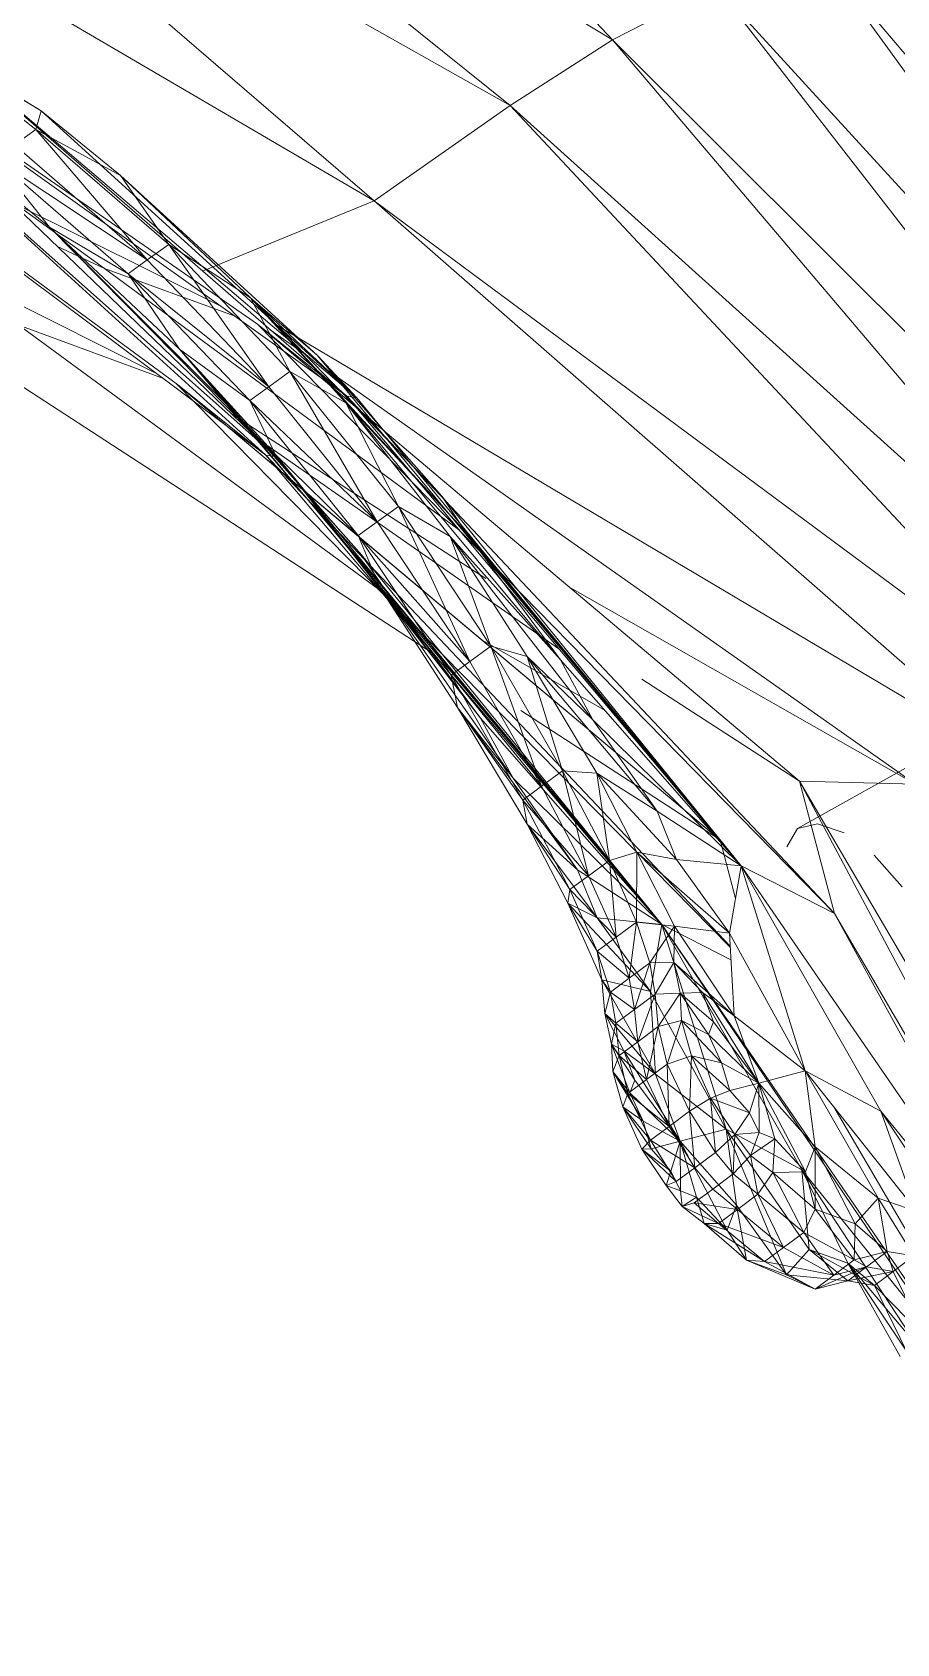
# Model space of a CAD drawing. Header units: millimetres. Extents: x -8546 to 211781, y -3000 to 31870.
# Drawn here: x -4753.1 to -4723.6, y 2526.1 to 2581.1 of the extents above; entities that cross this region are included whole.
import ezdxf

# ---------------------------------------------------------------- set-up
doc = ezdxf.new("R2010")
doc.units = ezdxf.units.MM
doc.layers.add('G-IMPT', color=8, linetype='Continuous', lineweight=9)
doc.layers.add('I-FURN', color=30, linetype='Continuous', lineweight=9)

# ---------------------------------------------------------------- blocks, each defined once
blk = doc.blocks.new('Artificial banana plant 1500mm - Family 4__C1-728657-Begane grond')
at = {"layer": 'G-IMPT'}
for p, q in [((-344.308, -50.707), (-320.508, -76.011)), ((-344.308, -50.707), (-320.508, -76.011)), ((-345.788, -60.717), (-320.508, -76.011)), ((-345.788, -60.717), (-320.508, -76.011)), ((-345.788, -60.717), (-324.008, -78.25)), ((-345.788, -60.717), (-324.008, -78.25)), ((-348.428, -64.466), (-324.008, -78.25)), ((-348.428, -64.466), (-324.008, -78.25)), ((-348.428, -64.466), (-328.648, -81.503)), ((-348.428, -64.466), (-328.648, -81.503)), ((-351.308, -68.238), (-328.648, -81.503)), ((-351.308, -68.238), (-328.648, -81.503)), ((-313.468, -73.035), (-296.785, -96.119)), ((-313.468, -73.035), (-296.785, -96.119)), ((-313.468, -73.035), (-294.536, -95.335)), ((-313.468, -73.035), (-294.536, -95.335)), ((-316.968, -74.197), (-320.508, -76.011)), ((-316.968, -74.197), (-320.508, -76.011)), ((-316.968, -74.197), (-299.113, -97.192)), ((-316.968, -74.197), (-299.113, -97.192)), ((-316.968, -74.197), (-296.917, -96.165)), ((-316.968, -74.197), (-296.917, -96.165)), ((-344.428, -75.781), (-340.188, -79.067)), ((-344.428, -75.781), (-340.188, -79.067)), ((-344.428, -75.781), (-340.008, -78.44)), ((-344.428, -75.781), (-340.008, -78.44)), ((-346.738, -75.92), (-332.628, -85.718)), ((-346.738, -75.92), (-332.628, -85.718)), ((-346.738, -75.92), (-329.578, -88.173)), ((-346.738, -75.92), (-329.578, -88.173)), ((-320.508, -76.011), (-324.008, -78.25)), ((-320.508, -76.011), (-324.008, -78.25)), ((-320.508, -76.011), (-301.529, -98.372)), ((-320.508, -76.011), (-301.529, -98.372)), ((-320.508, -76.011), (-299.222, -97.245)), ((-320.508, -76.011), (-299.222, -97.245)), ((-342.698, -76.789), (-340.008, -78.44)), ((-342.698, -76.789), (-340.008, -78.44)), ((-342.698, -76.789), (-329.578, -88.173)), ((-342.698, -76.789), (-329.578, -88.173)), ((-342.698, -76.789), (-329.238, -88.228)), ((-342.698, -76.789), (-329.238, -88.228)), ((-349.228, -77.586), (-332.338, -90.18)), ((-349.228, -77.586), (-332.338, -90.18)), ((-349.228, -77.586), (-335.398, -87.734)), ((-349.228, -77.586), (-335.398, -87.734)), ((-345.158, -78.553), (-331.998, -90.234)), ((-345.158, -78.553), (-331.998, -90.234)), ((-345.158, -78.553), (-332.338, -90.18)), ((-345.158, -78.553), (-332.338, -90.18)), ((-340.188, -79.067), (-340.008, -78.44)), ((-340.188, -79.067), (-340.008, -78.44)), ((-340.008, -78.44), (-337.298, -80.645)), ((-340.008, -78.44), (-337.298, -80.645)), ((-340.008, -78.44), (-329.238, -88.228)), ((-340.008, -78.44), (-329.238, -88.228)), ((-324.008, -78.25), (-328.648, -81.503)), ((-324.008, -78.25), (-328.648, -81.503)), ((-324.008, -78.25), (-303.658, -100.026)), ((-324.008, -78.25), (-303.658, -100.026)), ((-324.008, -78.25), (-301.623, -98.418)), ((-324.008, -78.25), (-301.623, -98.418)), ((-340.918, -79.596), (-340.188, -79.067)), ((-340.918, -79.596), (-340.188, -79.067)), ((-340.188, -79.067), (-336.388, -83.518)), ((-340.188, -79.067), (-336.388, -83.518)), ((-340.188, -79.067), (-335.658, -82.993)), ((-340.188, -79.067), (-335.658, -82.993)), ((-340.188, -79.067), (-337.298, -80.645)), ((-340.188, -79.067), (-337.298, -80.645)), ((-340.918, -79.596), (-336.388, -83.518)), ((-336.388, -83.518), (-340.918, -79.596)), ((-339.728, -82.401), (-342.438, -80.201)), ((-339.728, -82.401), (-342.438, -80.201)), ((-342.438, -80.201), (-331.998, -90.234)), ((-342.438, -80.201), (-331.998, -90.234)), ((-337.038, -83.994), (-341.578, -80.074)), ((-337.038, -83.994), (-341.578, -80.074)), ((-336.388, -83.518), (-341.578, -80.074)), ((-336.388, -83.518), (-341.578, -80.074)), ((-341.578, -80.074), (-339.728, -82.401)), ((-341.578, -80.074), (-339.728, -82.401)), ((-337.298, -80.645), (-330.578, -86.783)), ((-337.298, -80.645), (-330.578, -86.783)), ((-335.658, -82.993), (-337.298, -80.645)), ((-335.658, -82.993), (-337.298, -80.645)), ((-337.298, -80.645), (-332.868, -84.811)), ((-337.298, -80.645), (-332.868, -84.811)), ((-337.298, -80.645), (-329.238, -88.228)), ((-337.298, -80.645), (-329.238, -88.228)), ((-337.848, -83.816), (-340.878, -81.62)), ((-337.848, -83.816), (-340.878, -81.62)), ((-340.878, -81.62), (-333.899, -85.087)), ((-340.878, -81.62), (-333.899, -85.087)), ((-334.499, -83.903), (-328.648, -81.503)), ((-334.499, -83.903), (-328.648, -81.503)), ((-328.648, -81.503), (-306.498, -100.865)), ((-328.648, -81.503), (-306.498, -100.865)), ((-328.648, -81.503), (-305.179, -98.898)), ((-328.648, -81.503), (-305.179, -98.898)), ((-337.038, -83.994), (-339.728, -82.401)), ((-337.038, -83.994), (-339.728, -82.401)), ((-335.288, -86.562), (-339.728, -82.401)), ((-335.288, -86.562), (-339.728, -82.401)), ((-339.728, -82.401), (-333.338, -88.785)), ((-339.728, -82.401), (-333.338, -88.785)), ((-339.728, -82.401), (-331.998, -90.234)), ((-339.728, -82.401), (-331.998, -90.234)), ((-336.388, -83.518), (-335.658, -82.993)), ((-336.388, -83.518), (-335.658, -82.993)), ((-335.658, -82.993), (-332.238, -87.849)), ((-335.658, -82.993), (-332.238, -87.849)), ((-335.658, -82.993), (-331.518, -87.327)), ((-335.658, -82.993), (-331.518, -87.327)), ((-335.658, -82.993), (-332.868, -84.811)), ((-335.658, -82.993), (-332.868, -84.811)), ((-336.072, -87.395), (-343.758, -83.54)), ((-336.072, -87.395), (-343.758, -83.54)), ((-339.473, -83.05), (-337.848, -83.816)), ((-339.473, -83.05), (-337.848, -83.816)), ((-337.038, -83.994), (-336.388, -83.518)), ((-337.038, -83.994), (-336.388, -83.518)), ((-336.388, -83.518), (-332.238, -87.849)), ((-332.238, -87.849), (-336.388, -83.518)), ((-337.848, -83.816), (-333.418, -85.431)), ((-337.848, -83.816), (-333.418, -85.431)), ((-337.848, -83.816), (-325.771, -92.72)), ((-337.848, -83.816), (-325.771, -92.72)), ((-332.888, -88.323), (-337.038, -83.994)), ((-332.888, -88.323), (-337.038, -83.994)), ((-332.238, -87.849), (-337.038, -83.994)), ((-332.238, -87.849), (-337.038, -83.994)), ((-337.038, -83.994), (-335.288, -86.562)), ((-337.038, -83.994), (-335.288, -86.562)), ((-331.518, -87.327), (-332.868, -84.811)), ((-331.518, -87.327), (-332.868, -84.811)), ((-332.868, -84.811), (-329.608, -88.402)), ((-332.868, -84.811), (-329.608, -88.402)), ((-332.868, -84.811), (-330.578, -86.783)), ((-332.868, -84.811), (-330.578, -86.783)), ((-332.868, -84.811), (-326.338, -91.583)), ((-332.868, -84.811), (-326.338, -91.583)), ((-332.868, -84.811), (-325.518, -92.806)), ((-332.868, -84.811), (-325.518, -92.806)), ((-344.588, -85.293), (-326.621, -96.958)), ((-344.588, -85.293), (-326.621, -96.958)), ((-335.836, -87.571), (-340.768, -85.747)), ((-335.836, -87.571), (-340.768, -85.747)), ((-340.768, -85.747), (-328.5, -94.751)), ((-340.768, -85.747), (-328.5, -94.751)), ((-332.628, -85.718), (-329.578, -88.173)), ((-332.628, -85.718), (-329.578, -88.173)), ((-332.628, -85.718), (-314.128, -101.304)), ((-332.628, -85.718), (-314.128, -101.304)), ((-332.628, -85.718), (-312.938, -105.824)), ((-332.628, -85.718), (-312.938, -105.824)), ((-331.969, -85.745), (-306.498, -100.865)), ((-331.969, -85.745), (-306.498, -100.865)), ((-332.191, -85.905), (-330.908, -86.808)), ((-332.191, -85.905), (-330.908, -86.808)), ((-335.288, -86.562), (-328.258, -94.804)), ((-335.288, -86.562), (-328.258, -94.804)), ((-335.288, -86.562), (-329.078, -93.584)), ((-335.288, -86.562), (-329.078, -93.584)), ((-332.888, -88.323), (-335.288, -86.562)), ((-332.888, -88.323), (-335.288, -86.562)), ((-332.018, -90.148), (-335.288, -86.562)), ((-332.018, -90.148), (-335.288, -86.562)), ((-335.288, -86.562), (-333.338, -88.785)), ((-335.288, -86.562), (-333.338, -88.785)), ((-329.238, -88.228), (-330.578, -86.783)), ((-329.238, -88.228), (-330.578, -86.783)), ((-330.578, -86.783), (-326.338, -91.583)), ((-330.578, -86.783), (-326.338, -91.583)), ((-330.578, -86.783), (-316.118, -104.2)), ((-330.578, -86.783), (-316.118, -104.2)), ((-332.238, -87.849), (-331.518, -87.327)), ((-332.238, -87.849), (-331.518, -87.327)), ((-331.518, -87.327), (-328.538, -92.458)), ((-331.518, -87.327), (-328.538, -92.458)), ((-331.518, -87.327), (-327.818, -91.934)), ((-331.518, -87.327), (-327.818, -91.934)), ((-331.518, -87.327), (-329.608, -88.402)), ((-331.518, -87.327), (-329.608, -88.402)), ((-330.428, -87.147), (-310.168, -101.405)), ((-330.428, -87.147), (-310.168, -101.405)), ((-332.338, -90.18), (-335.398, -87.734)), ((-332.338, -90.18), (-335.398, -87.734)), ((-335.398, -87.734), (-316.491, -106.968)), ((-335.398, -87.734), (-316.491, -106.968)), ((-335.398, -87.734), (-316.928, -103.235)), ((-335.398, -87.734), (-331.951, -90.626)), ((-332.888, -88.323), (-332.238, -87.849)), ((-332.888, -88.323), (-332.238, -87.849)), ((-332.238, -87.849), (-328.538, -92.458)), ((-328.538, -92.458), (-332.238, -87.849)), ((-329.188, -92.929), (-332.888, -88.323)), ((-329.188, -92.929), (-332.888, -88.323)), ((-328.538, -92.458), (-332.888, -88.323)), ((-328.538, -92.458), (-332.888, -88.323)), ((-332.888, -88.323), (-332.018, -90.148)), ((-332.888, -88.323), (-332.018, -90.148)), ((-327.818, -91.934), (-329.608, -88.402)), ((-327.818, -91.934), (-329.608, -88.402)), ((-329.608, -88.402), (-326.048, -92.959)), ((-329.608, -88.402), (-326.048, -92.959)), ((-329.608, -88.402), (-325.518, -92.806)), ((-329.608, -88.402), (-325.518, -92.806)), ((-329.608, -88.402), (-322.288, -97.161)), ((-329.608, -88.402), (-322.288, -97.161)), ((-329.578, -88.173), (-316.118, -104.2)), ((-329.578, -88.173), (-316.118, -104.2)), ((-329.578, -88.173), (-312.938, -105.824)), ((-329.578, -88.173), (-312.938, -105.824)), ((-329.578, -88.173), (-329.238, -88.228)), ((-329.578, -88.173), (-329.238, -88.228)), ((-329.238, -88.228), (-316.118, -104.2)), ((-329.238, -88.228), (-316.118, -104.2)), ((-333.514, -88.776), (-324.833, -94.386)), ((-333.514, -88.776), (-324.833, -94.386)), ((-333.338, -88.785), (-331.998, -90.234)), ((-333.338, -88.785), (-331.998, -90.234)), ((-333.338, -88.785), (-318.828, -106.2)), ((-333.338, -88.785), (-318.828, -106.2)), ((-329.078, -93.584), (-333.338, -88.785)), ((-329.078, -93.584), (-333.338, -88.785)), ((-322.337, -96.795), (-332.68, -89.578)), ((-322.337, -96.795), (-332.68, -89.578)), ((-332.018, -90.148), (-325.018, -99.158)), ((-332.018, -90.148), (-325.018, -99.158)), ((-332.018, -90.148), (-328.258, -94.804)), ((-332.018, -90.148), (-328.258, -94.804)), ((-329.188, -92.929), (-332.018, -90.148)), ((-329.188, -92.929), (-332.018, -90.148)), ((-328.448, -94.703), (-332.018, -90.148)), ((-328.448, -94.703), (-332.018, -90.148)), ((-332.338, -90.18), (-318.828, -106.2)), ((-332.338, -90.18), (-318.828, -106.2)), ((-332.338, -90.18), (-316.493, -106.932)), ((-332.338, -90.18), (-316.493, -106.932)), ((-331.998, -90.234), (-332.338, -90.18)), ((-331.998, -90.234), (-332.338, -90.18)), ((-331.998, -90.234), (-318.828, -106.2)), ((-331.998, -90.234), (-318.828, -106.2)), ((-331.777, -90.772), (-316.928, -103.235)), ((-326.338, -91.583), (-316.118, -104.2)), ((-326.338, -91.583), (-316.118, -104.2)), ((-326.338, -91.583), (-325.518, -92.806)), ((-326.338, -91.583), (-325.518, -92.806)), ((-328.538, -92.458), (-327.818, -91.934)), ((-328.538, -92.458), (-327.818, -91.934)), ((-327.818, -91.934), (-325.378, -97.222)), ((-327.818, -91.934), (-325.378, -97.222)), ((-327.818, -91.934), (-324.658, -96.697)), ((-327.818, -91.934), (-324.658, -96.697)), ((-327.818, -91.934), (-326.048, -92.959)), ((-327.818, -91.934), (-326.048, -92.959)), ((-329.188, -92.929), (-328.538, -92.458)), ((-329.188, -92.929), (-328.538, -92.458)), ((-328.538, -92.458), (-325.378, -97.222)), ((-325.378, -97.222), (-328.538, -92.458)), ((-325.518, -92.806), (-322.288, -97.161)), ((-325.518, -92.806), (-322.288, -97.161)), ((-325.518, -92.806), (-316.118, -104.2)), ((-325.518, -92.806), (-316.118, -104.2)), ((-326.018, -97.692), (-329.188, -92.929)), ((-326.018, -97.692), (-329.188, -92.929)), ((-325.378, -97.222), (-329.188, -92.929)), ((-325.378, -97.222), (-329.188, -92.929)), ((-329.188, -92.929), (-328.448, -94.703)), ((-329.188, -92.929), (-328.448, -94.703)), ((-324.658, -96.697), (-326.048, -92.959)), ((-324.658, -96.697), (-326.048, -92.959)), ((-326.048, -92.959), (-323.418, -97.055)), ((-326.048, -92.959), (-323.418, -97.055)), ((-326.048, -92.959), (-322.288, -97.161)), ((-326.048, -92.959), (-322.288, -97.161)), ((-326.048, -92.959), (-321.178, -99.215)), ((-326.048, -92.959), (-321.178, -99.215)), ((-329.078, -93.584), (-318.828, -106.2)), ((-329.078, -93.584), (-318.828, -106.2)), ((-328.258, -94.804), (-329.078, -93.584)), ((-328.258, -94.804), (-329.078, -93.584)), ((-325.798, -98.797), (-328.448, -94.703)), ((-325.798, -98.797), (-328.448, -94.703)), ((-328.448, -94.703), (-325.018, -99.158)), ((-328.448, -94.703), (-325.018, -99.158)), ((-326.018, -97.692), (-328.448, -94.703)), ((-326.018, -97.692), (-328.448, -94.703)), ((-328.448, -94.703), (-323.898, -101.209)), ((-328.448, -94.703), (-323.898, -101.209)), ((-325.018, -99.158), (-328.258, -94.804)), ((-325.018, -99.158), (-328.258, -94.804)), ((-328.258, -94.804), (-318.828, -106.2)), ((-328.258, -94.804), (-318.828, -106.2)), ((-321.949, -94.715), (-310.168, -101.405)), ((-321.949, -94.715), (-310.168, -101.405)), ((-325.378, -97.222), (-324.658, -96.697)), ((-325.378, -97.222), (-324.658, -96.697)), ((-324.941, -96.51), (-320.759, -98.898)), ((-324.941, -96.51), (-320.759, -98.898)), ((-324.658, -96.697), (-322.928, -101.475)), ((-324.658, -96.697), (-322.928, -101.475)), ((-324.658, -96.697), (-322.218, -100.954)), ((-324.658, -96.697), (-322.218, -100.954)), ((-324.658, -96.697), (-323.418, -97.055)), ((-324.658, -96.697), (-323.418, -97.055)), ((-326.018, -97.692), (-325.378, -97.222)), ((-326.018, -97.692), (-325.378, -97.222)), ((-325.378, -97.222), (-322.928, -101.475)), ((-322.928, -101.475), (-325.378, -97.222)), ((-322.218, -100.954), (-323.418, -97.055)), ((-322.218, -100.954), (-323.418, -97.055)), ((-323.418, -97.055), (-321.048, -101.031)), ((-323.418, -97.055), (-321.048, -101.031)), ((-323.418, -97.055), (-321.178, -99.215)), ((-323.418, -97.055), (-321.178, -99.215)), ((-323.418, -97.055), (-318.988, -102.333)), ((-323.418, -97.055), (-318.988, -102.333)), ((-322.288, -97.161), (-321.178, -99.215)), ((-322.288, -97.161), (-321.178, -99.215)), ((-322.288, -97.161), (-316.118, -104.2)), ((-322.288, -97.161), (-316.118, -104.2)), ((-323.568, -101.949), (-326.018, -97.692)), ((-323.568, -101.949), (-326.018, -97.692)), ((-322.928, -101.475), (-326.018, -97.692)), ((-322.928, -101.475), (-326.018, -97.692)), ((-326.018, -97.692), (-325.798, -98.797)), ((-326.018, -97.692), (-325.798, -98.797)), ((-319.51, -97.826), (-314.128, -101.304)), ((-319.51, -97.826), (-314.128, -101.304)), ((-323.418, -102.772), (-325.798, -98.797)), ((-323.418, -102.772), (-325.798, -98.797)), ((-323.568, -101.949), (-325.798, -98.797)), ((-323.568, -101.949), (-325.798, -98.797)), ((-325.798, -98.797), (-321.708, -104.328)), ((-325.798, -98.797), (-321.708, -104.328)), ((-325.798, -98.797), (-323.898, -101.209)), ((-325.798, -98.797), (-323.898, -101.209)), ((-323.634, -98.898), (-316.896, -103.273)), ((-323.634, -98.898), (-316.896, -103.273)), ((-323.898, -101.209), (-325.018, -99.158)), ((-323.898, -101.209), (-325.018, -99.158)), ((-325.018, -99.158), (-318.828, -106.2)), ((-325.018, -99.158), (-318.828, -106.2)), ((-321.178, -99.215), (-318.988, -102.333)), ((-321.178, -99.215), (-318.988, -102.333)), ((-321.178, -99.215), (-316.118, -104.2)), ((-321.178, -99.215), (-316.118, -104.2)), ((-307.158, -98.984), (-314.198, -102.923)), ((-307.158, -98.984), (-314.198, -102.923)), ((-322.928, -101.475), (-322.218, -100.954)), ((-322.928, -101.475), (-322.218, -100.954)), ((-322.218, -100.954), (-321.328, -104.533)), ((-322.218, -100.954), (-321.328, -104.533)), ((-322.218, -100.954), (-320.618, -104.012)), ((-322.218, -100.954), (-320.618, -104.012)), ((-322.218, -100.954), (-321.048, -101.031)), ((-322.218, -100.954), (-321.048, -101.031)), ((-320.618, -104.012), (-321.048, -101.031)), ((-320.618, -104.012), (-321.048, -101.031)), ((-321.048, -101.031), (-319.678, -103.729)), ((-321.048, -101.031), (-319.678, -103.729)), ((-321.048, -101.031), (-318.988, -102.333)), ((-321.048, -101.031), (-318.988, -102.333)), ((-321.048, -101.031), (-318.328, -103.979)), ((-321.048, -101.031), (-318.328, -103.979)), ((-321.708, -104.328), (-323.898, -101.209)), ((-321.708, -104.328), (-323.898, -101.209)), ((-323.898, -101.209), (-318.828, -106.2)), ((-323.898, -101.209), (-318.828, -106.2)), ((-323.568, -101.949), (-322.928, -101.475)), ((-323.568, -101.949), (-322.928, -101.475)), ((-322.928, -101.475), (-321.328, -104.533)), ((-321.328, -104.533), (-322.928, -101.475)), ((-310.168, -101.405), (-314.128, -101.304)), ((-310.168, -101.405), (-314.128, -101.304)), ((-314.128, -101.304), (-312.938, -105.824)), ((-314.128, -101.304), (-312.938, -105.824)), ((-314.128, -101.304), (-299.708, -128.428)), ((-314.128, -101.304), (-299.708, -128.428)), ((-314.128, -101.304), (-298.268, -128.386)), ((-314.128, -101.304), (-298.268, -128.386)), ((-321.968, -105.006), (-323.568, -101.949)), ((-321.968, -105.006), (-323.568, -101.949)), ((-321.328, -104.533), (-323.568, -101.949)), ((-321.328, -104.533), (-323.568, -101.949)), ((-323.568, -101.949), (-323.418, -102.772)), ((-323.568, -101.949), (-323.418, -102.772)), ((-322.038, -105.469), (-323.418, -102.772)), ((-322.038, -105.469), (-323.418, -102.772)), ((-321.968, -105.006), (-323.418, -102.772)), ((-321.968, -105.006), (-323.418, -102.772)), ((-323.418, -102.772), (-321.038, -105.972)), ((-323.418, -102.772), (-321.038, -105.972)), ((-323.418, -102.772), (-321.708, -104.328)), ((-323.418, -102.772), (-321.708, -104.328)), ((-318.988, -102.333), (-318.328, -103.979)), ((-318.988, -102.333), (-318.328, -103.979)), ((-318.988, -102.333), (-316.118, -104.2)), ((-318.988, -102.333), (-316.118, -104.2)), ((-313.508, -102.764), (-314.198, -102.923)), ((-312.598, -103.069), (-313.508, -102.764)), ((-316.311, -105.308), (-316.826, -103.357)), ((-316.311, -105.308), (-316.826, -103.357)), ((-314.198, -102.923), (-314.558, -103.545)), ((-320.618, -104.012), (-319.678, -103.729)), ((-320.618, -104.012), (-319.678, -103.729)), ((-319.688, -106.112), (-319.678, -103.729)), ((-319.688, -106.112), (-319.678, -103.729)), ((-318.398, -106.258), (-319.678, -103.729)), ((-318.398, -106.258), (-319.678, -103.729)), ((-319.678, -103.729), (-316.518, -106.493)), ((-319.678, -103.729), (-316.518, -106.493)), ((-319.678, -103.729), (-318.328, -103.979)), ((-319.678, -103.729), (-318.328, -103.979)), ((-310.628, -104.917), (-311.578, -103.835)), ((-321.038, -105.972), (-321.708, -104.328)), ((-321.038, -105.972), (-321.708, -104.328)), ((-321.708, -104.328), (-318.828, -106.2)), ((-321.708, -104.328), (-318.828, -106.2)), ((-321.328, -104.533), (-320.618, -104.012)), ((-321.328, -104.533), (-320.618, -104.012)), ((-320.618, -104.012), (-320.388, -106.632)), ((-320.618, -104.012), (-320.388, -106.632)), ((-320.618, -104.012), (-319.688, -106.112)), ((-320.618, -104.012), (-319.688, -106.112)), ((-316.518, -106.493), (-318.328, -103.979)), ((-316.518, -106.493), (-318.328, -103.979)), ((-318.328, -103.979), (-316.118, -104.2)), ((-318.328, -103.979), (-316.118, -104.2)), ((-316.518, -106.493), (-316.118, -104.2)), ((-316.518, -106.493), (-316.118, -104.2)), ((-313.938, -111.191), (-316.118, -104.2)), ((-313.938, -111.191), (-316.118, -104.2)), ((-311.348, -112.564), (-316.118, -104.2)), ((-311.348, -112.564), (-316.118, -104.2)), ((-316.118, -104.2), (-304.858, -120.555)), ((-316.118, -104.2), (-304.858, -120.555)), ((-316.118, -104.2), (-312.938, -105.824)), ((-316.118, -104.2), (-312.938, -105.824)), ((-321.968, -105.006), (-322.038, -105.469)), ((-321.968, -105.006), (-322.038, -105.469)), ((-321.968, -105.006), (-321.328, -104.533)), ((-321.968, -105.006), (-321.328, -104.533)), ((-321.028, -107.105), (-321.968, -105.006)), ((-321.028, -107.105), (-321.968, -105.006)), ((-320.388, -106.632), (-321.968, -105.006)), ((-320.388, -106.632), (-321.968, -105.006)), ((-321.328, -104.533), (-320.388, -106.632)), ((-320.388, -106.632), (-321.328, -104.533)), ((-320.878, -108.088), (-322.038, -105.469)), ((-320.878, -108.088), (-322.038, -105.469)), ((-321.028, -107.105), (-322.038, -105.469)), ((-321.028, -107.105), (-322.038, -105.469)), ((-322.038, -105.469), (-319.208, -108.486)), ((-322.038, -105.469), (-319.208, -108.486)), ((-322.038, -105.469), (-321.038, -105.972)), ((-322.038, -105.469), (-321.038, -105.972)), ((-319.208, -108.486), (-321.038, -105.972)), ((-319.208, -108.486), (-321.038, -105.972)), ((-321.038, -105.972), (-318.828, -106.2)), ((-321.038, -105.972), (-318.828, -106.2)), ((-320.388, -106.632), (-319.688, -106.112)), ((-320.388, -106.632), (-319.688, -106.112)), ((-319.938, -108.028), (-319.688, -106.112)), ((-319.938, -108.028), (-319.688, -106.112)), ((-319.238, -107.508), (-319.688, -106.112)), ((-319.238, -107.508), (-319.688, -106.112)), ((-319.688, -106.112), (-318.398, -106.258)), ((-319.688, -106.112), (-318.398, -106.258)), ((-304.858, -120.555), (-312.938, -105.824)), ((-304.858, -120.555), (-312.938, -105.824)), ((-312.938, -105.824), (-299.708, -128.428)), ((-312.938, -105.824), (-299.708, -128.428)), ((-321.028, -107.105), (-320.388, -106.632)), ((-321.028, -107.105), (-320.388, -106.632)), ((-319.938, -108.028), (-320.388, -106.632)), ((-319.938, -108.028), (-320.388, -106.632)), ((-319.238, -107.508), (-318.398, -106.258)), ((-319.238, -107.508), (-318.398, -106.258)), ((-319.208, -108.486), (-318.828, -106.2)), ((-319.208, -108.486), (-318.828, -106.2)), ((-318.828, -106.2), (-307.518, -122.679)), ((-318.828, -106.2), (-307.518, -122.679)), ((-318.828, -106.2), (-302.238, -130.738)), ((-318.828, -106.2), (-302.238, -130.738)), ((-314.048, -114.563), (-318.828, -106.2)), ((-314.048, -114.563), (-318.828, -106.2)), ((-316.628, -113.183), (-318.828, -106.2)), ((-316.628, -113.183), (-318.828, -106.2)), ((-318.828, -106.2), (-316.466, -107.407)), ((-318.828, -106.2), (-316.466, -107.407)), ((-318.398, -106.258), (-318.418, -107.49)), ((-318.398, -106.258), (-318.418, -107.49)), ((-318.398, -106.258), (-316.518, -106.493)), ((-318.398, -106.258), (-316.518, -106.493)), ((-318.398, -106.258), (-316.358, -109.316)), ((-318.398, -106.258), (-316.358, -109.316)), ((-316.518, -106.493), (-316.358, -109.316)), ((-316.518, -106.493), (-316.358, -109.316)), ((-316.518, -106.493), (-313.938, -111.191)), ((-316.518, -106.493), (-313.938, -111.191)), ((-319.938, -108.028), (-321.028, -107.105)), ((-319.938, -108.028), (-321.028, -107.105)), ((-320.578, -108.501), (-321.028, -107.105)), ((-320.578, -108.501), (-321.028, -107.105)), ((-321.028, -107.105), (-320.878, -108.088)), ((-321.028, -107.105), (-320.878, -108.088)), ((-319.238, -107.508), (-319.938, -108.028)), ((-319.238, -107.508), (-319.938, -108.028)), ((-319.758, -109.092), (-319.238, -107.508)), ((-319.758, -109.092), (-319.238, -107.508)), ((-319.238, -107.508), (-318.418, -107.49)), ((-319.238, -107.508), (-318.418, -107.49)), ((-319.238, -107.508), (-319.058, -108.572)), ((-319.238, -107.508), (-319.058, -108.572)), ((-319.058, -108.572), (-318.418, -107.49)), ((-319.058, -108.572), (-318.418, -107.49)), ((-318.418, -107.49), (-318.198, -108.539)), ((-318.418, -107.49), (-318.198, -108.539)), ((-318.418, -107.49), (-316.358, -109.316)), ((-318.418, -107.49), (-316.358, -109.316)), ((-318.418, -107.49), (-317.438, -108.515)), ((-318.418, -107.49), (-317.438, -108.515)), ((-320.768, -109.229), (-320.878, -108.088)), ((-320.768, -109.229), (-320.878, -108.088)), ((-320.578, -108.501), (-320.878, -108.088)), ((-320.578, -108.501), (-320.878, -108.088)), ((-320.878, -108.088), (-319.038, -111.305)), ((-320.878, -108.088), (-319.038, -111.305)), ((-320.878, -108.088), (-319.208, -108.486)), ((-320.878, -108.088), (-319.208, -108.486)), ((-319.938, -108.028), (-320.578, -108.501)), ((-319.938, -108.028), (-320.578, -108.501)), ((-319.758, -109.092), (-319.938, -108.028)), ((-319.758, -109.092), (-319.938, -108.028)), ((-320.578, -108.501), (-320.768, -109.229)), ((-320.578, -108.501), (-320.768, -109.229)), ((-320.398, -109.566), (-320.578, -108.501)), ((-320.398, -109.566), (-320.578, -108.501)), ((-319.758, -109.092), (-320.578, -108.501)), ((-319.758, -109.092), (-320.578, -108.501)), ((-319.758, -109.092), (-319.058, -108.572)), ((-319.758, -109.092), (-319.058, -108.572)), ((-319.058, -108.572), (-319.648, -110.195)), ((-319.058, -108.572), (-319.648, -110.195)), ((-319.038, -111.305), (-319.208, -108.486)), ((-319.038, -111.305), (-319.208, -108.486)), ((-319.208, -108.486), (-316.628, -113.183)), ((-319.208, -108.486), (-316.628, -113.183)), ((-319.058, -108.572), (-318.198, -108.539)), ((-319.058, -108.572), (-318.198, -108.539)), ((-319.058, -108.572), (-318.948, -109.676)), ((-319.058, -108.572), (-318.948, -109.676)), ((-318.948, -109.676), (-318.198, -108.539)), ((-318.948, -109.676), (-318.198, -108.539)), ((-318.198, -108.539), (-317.438, -108.515)), ((-318.198, -108.539), (-317.438, -108.515)), ((-318.198, -108.539), (-318.158, -109.475)), ((-318.198, -108.539), (-318.158, -109.475)), ((-318.198, -108.539), (-317.068, -109.522)), ((-318.198, -108.539), (-317.068, -109.522)), ((-318.198, -108.539), (-317.238, -109.954)), ((-318.198, -108.539), (-317.238, -109.954)), ((-316.358, -109.316), (-317.438, -108.515)), ((-316.358, -109.316), (-317.438, -108.515)), ((-317.438, -108.515), (-317.068, -109.522)), ((-317.438, -108.515), (-317.068, -109.522)), ((-317.438, -108.515), (-315.518, -111.606)), ((-317.438, -108.515), (-315.518, -111.606)), ((-320.768, -109.229), (-320.548, -110.278)), ((-320.768, -109.229), (-320.548, -110.278)), ((-320.398, -109.566), (-320.768, -109.229)), ((-320.398, -109.566), (-320.768, -109.229)), ((-320.768, -109.229), (-320.128, -110.504)), ((-320.768, -109.229), (-320.128, -110.504)), ((-320.768, -109.229), (-319.038, -111.305)), ((-320.768, -109.229), (-319.038, -111.305)), ((-320.398, -109.566), (-319.758, -109.092)), ((-320.398, -109.566), (-319.758, -109.092)), ((-319.758, -109.092), (-319.648, -110.195)), ((-319.648, -110.195), (-319.758, -109.092)), ((-316.358, -109.316), (-313.938, -111.191)), ((-316.358, -109.316), (-313.938, -111.191)), ((-316.358, -109.316), (-315.518, -111.606)), ((-316.358, -109.316), (-315.518, -111.606)), ((-320.398, -109.566), (-320.548, -110.278)), ((-320.398, -109.566), (-320.548, -110.278)), ((-320.288, -110.669), (-320.398, -109.566)), ((-320.288, -110.669), (-320.398, -109.566)), ((-320.398, -109.566), (-319.648, -110.195)), ((-320.398, -109.566), (-319.648, -110.195)), ((-319.648, -110.195), (-318.948, -109.676)), ((-319.648, -110.195), (-318.948, -109.676)), ((-318.948, -109.676), (-319.348, -111.485)), ((-318.948, -109.676), (-319.348, -111.485)), ((-318.948, -109.676), (-318.158, -109.475)), ((-318.948, -109.676), (-318.158, -109.475)), ((-318.948, -109.676), (-318.648, -110.965)), ((-318.948, -109.676), (-318.648, -110.965)), ((-318.648, -110.965), (-318.158, -109.475)), ((-318.648, -110.965), (-318.158, -109.475)), ((-318.158, -109.475), (-317.818, -110.68)), ((-318.158, -109.475), (-317.818, -110.68)), ((-318.158, -109.475), (-317.238, -109.954)), ((-318.158, -109.475), (-317.238, -109.954)), ((-318.158, -109.475), (-316.788, -110.914)), ((-318.158, -109.475), (-316.788, -110.914)), ((-317.068, -109.522), (-317.238, -109.954)), ((-317.068, -109.522), (-317.238, -109.954)), ((-317.238, -109.954), (-316.788, -110.914)), ((-317.238, -109.954), (-316.788, -110.914)), ((-317.238, -109.954), (-315.518, -111.606)), ((-317.238, -109.954), (-315.518, -111.606)), ((-317.068, -109.522), (-315.518, -111.606)), ((-317.068, -109.522), (-315.518, -111.606)), ((-320.498, -111.213), (-320.548, -110.278)), ((-320.498, -111.213), (-320.548, -110.278)), ((-320.288, -110.669), (-320.548, -110.278)), ((-320.288, -110.669), (-320.548, -110.278)), ((-320.548, -110.278), (-320.128, -110.504)), ((-320.548, -110.278), (-320.128, -110.504)), ((-320.548, -110.278), (-319.918, -111.941)), ((-320.548, -110.278), (-319.918, -111.941)), ((-320.548, -110.278), (-319.748, -111.509)), ((-320.548, -110.278), (-319.748, -111.509)), ((-320.288, -110.669), (-319.648, -110.195)), ((-320.288, -110.669), (-319.648, -110.195)), ((-320.128, -110.504), (-319.038, -111.305)), ((-320.128, -110.504), (-319.038, -111.305)), ((-320.128, -110.504), (-319.748, -111.509)), ((-320.128, -110.504), (-319.748, -111.509)), ((-320.128, -110.504), (-318.198, -113.595)), ((-320.128, -110.504), (-318.198, -113.595)), ((-319.648, -110.195), (-319.348, -111.485)), ((-319.648, -110.195), (-319.348, -111.485)), ((-320.288, -110.669), (-320.498, -111.213)), ((-320.288, -110.669), (-320.498, -111.213)), ((-320.288, -110.669), (-319.988, -111.958)), ((-320.288, -110.669), (-319.988, -111.958)), ((-320.288, -110.669), (-319.348, -111.485)), ((-320.288, -110.669), (-319.348, -111.485)), ((-319.348, -111.485), (-318.648, -110.965)), ((-319.348, -111.485), (-318.648, -110.965)), ((-318.648, -110.965), (-317.818, -110.68)), ((-318.648, -110.965), (-317.818, -110.68)), ((-318.648, -110.965), (-318.578, -113.086)), ((-318.648, -110.965), (-318.578, -113.086)), ((-318.648, -110.965), (-317.878, -112.566)), ((-318.648, -110.965), (-317.878, -112.566)), ((-317.878, -112.566), (-317.818, -110.68)), ((-317.878, -112.566), (-317.818, -110.68)), ((-317.818, -110.68), (-317.168, -112.118)), ((-317.818, -110.68), (-317.168, -112.118)), ((-317.818, -110.68), (-316.788, -110.914)), ((-317.818, -110.68), (-316.788, -110.914)), ((-317.818, -110.68), (-316.508, -111.865)), ((-317.818, -110.68), (-316.508, -111.865)), ((-316.788, -110.914), (-316.508, -111.865)), ((-316.788, -110.914), (-316.508, -111.865)), ((-316.788, -110.914), (-315.518, -111.606)), ((-316.788, -110.914), (-315.518, -111.606)), ((-320.158, -112.418), (-320.498, -111.213)), ((-320.158, -112.418), (-320.498, -111.213)), ((-319.988, -111.958), (-320.498, -111.213)), ((-319.988, -111.958), (-320.498, -111.213)), ((-320.498, -111.213), (-319.468, -112.902)), ((-320.498, -111.213), (-319.468, -112.902)), ((-320.498, -111.213), (-319.918, -111.941)), ((-320.498, -111.213), (-319.918, -111.941)), ((-319.988, -111.958), (-319.348, -111.485)), ((-319.988, -111.958), (-319.348, -111.485)), ((-319.918, -111.941), (-319.748, -111.509)), ((-319.918, -111.941), (-319.748, -111.509)), ((-319.748, -111.509), (-318.198, -113.595)), ((-319.748, -111.509), (-318.198, -113.595)), ((-319.348, -111.485), (-318.578, -113.086)), ((-318.578, -113.086), (-319.348, -111.485)), ((-319.038, -111.305), (-316.628, -113.183)), ((-319.038, -111.305), (-316.628, -113.183)), ((-319.038, -111.305), (-318.198, -113.595)), ((-319.038, -111.305), (-318.198, -113.595)), ((-316.508, -111.865), (-315.518, -111.606)), ((-316.508, -111.865), (-315.518, -111.606)), ((-315.838, -112.62), (-315.518, -111.606)), ((-315.838, -112.62), (-315.518, -111.606)), ((-313.938, -111.191), (-315.518, -111.606)), ((-313.938, -111.191), (-315.518, -111.606)), ((-315.508, -113.291), (-315.518, -111.606)), ((-315.508, -113.291), (-315.518, -111.606)), ((-314.968, -113.513), (-315.518, -111.606)), ((-314.968, -113.513), (-315.518, -111.606)), ((-313.928, -114.637), (-315.518, -111.606)), ((-313.928, -114.637), (-315.518, -111.606)), ((-313.598, -113.788), (-315.518, -111.606)), ((-313.598, -113.788), (-315.518, -111.606)), ((-311.448, -115.534), (-313.938, -111.191)), ((-311.448, -115.534), (-313.938, -111.191)), ((-310.118, -115.99), (-313.938, -111.191)), ((-310.118, -115.99), (-313.938, -111.191)), ((-313.598, -113.788), (-313.938, -111.191)), ((-313.598, -113.788), (-313.938, -111.191)), ((-313.938, -111.191), (-311.348, -112.564)), ((-313.938, -111.191), (-311.348, -112.564)), ((-319.988, -111.958), (-320.158, -112.418)), ((-319.988, -111.958), (-320.158, -112.418)), ((-319.218, -113.56), (-319.988, -111.958)), ((-319.218, -113.56), (-319.988, -111.958)), ((-318.578, -113.086), (-319.988, -111.958)), ((-318.578, -113.086), (-319.988, -111.958)), ((-319.468, -112.902), (-319.918, -111.941)), ((-319.468, -112.902), (-319.918, -111.941)), ((-319.918, -111.941), (-318.198, -113.595)), ((-319.918, -111.941), (-318.198, -113.595)), ((-317.878, -112.566), (-317.168, -112.118)), ((-317.878, -112.566), (-317.168, -112.118)), ((-317.168, -112.118), (-316.508, -111.865)), ((-317.168, -112.118), (-316.508, -111.865)), ((-316.998, -113.974), (-317.168, -112.118)), ((-316.998, -113.974), (-317.168, -112.118)), ((-317.168, -112.118), (-316.338, -113.362)), ((-317.168, -112.118), (-316.338, -113.362)), ((-317.168, -112.118), (-315.838, -112.62)), ((-317.168, -112.118), (-315.838, -112.62)), ((-316.508, -111.865), (-315.838, -112.62)), ((-316.508, -111.865), (-315.838, -112.62)), ((-319.508, -113.857), (-320.158, -112.418)), ((-319.508, -113.857), (-320.158, -112.418)), ((-319.218, -113.56), (-320.158, -112.418)), ((-319.218, -113.56), (-320.158, -112.418)), ((-320.158, -112.418), (-319.188, -113.853)), ((-320.158, -112.418), (-319.188, -113.853)), ((-320.158, -112.418), (-319.468, -112.902)), ((-320.158, -112.418), (-319.468, -112.902)), ((-318.578, -113.086), (-317.878, -112.566)), ((-318.578, -113.086), (-317.878, -112.566)), ((-317.878, -112.566), (-317.698, -114.495)), ((-317.878, -112.566), (-317.698, -114.495)), ((-317.878, -112.566), (-316.998, -113.974)), ((-317.878, -112.566), (-316.998, -113.974)), ((-316.338, -113.362), (-315.838, -112.62)), ((-316.338, -113.362), (-315.838, -112.62)), ((-315.838, -112.62), (-315.508, -113.291)), ((-315.838, -112.62), (-315.508, -113.291)), ((-312.958, -112.422), (-302.238, -130.738)), ((-312.958, -112.422), (-302.238, -130.738)), ((-310.118, -115.99), (-311.348, -112.564)), ((-310.118, -115.99), (-311.348, -112.564)), ((-311.348, -112.564), (-307.428, -118.484)), ((-311.348, -112.564), (-307.428, -118.484)), ((-311.348, -112.564), (-304.858, -120.555)), ((-311.348, -112.564), (-304.858, -120.555)), ((-319.188, -113.853), (-319.468, -112.902)), ((-319.188, -113.853), (-319.468, -112.902)), ((-319.468, -112.902), (-318.198, -113.595)), ((-319.468, -112.902), (-318.198, -113.595)), ((-319.218, -113.56), (-318.578, -113.086)), ((-319.218, -113.56), (-318.578, -113.086)), ((-318.578, -113.086), (-317.698, -114.495)), ((-317.698, -114.495), (-318.578, -113.086)), ((-316.628, -113.183), (-318.198, -113.595)), ((-316.628, -113.183), (-318.198, -113.595)), ((-313.798, -117.282), (-316.628, -113.183)), ((-313.798, -117.282), (-316.628, -113.183)), ((-314.568, -118.151), (-316.628, -113.183)), ((-314.568, -118.151), (-316.628, -113.183)), ((-314.048, -114.563), (-316.628, -113.183)), ((-314.048, -114.563), (-316.628, -113.183)), ((-316.628, -113.183), (-316.278, -115.778)), ((-316.628, -113.183), (-316.278, -115.778)), ((-319.218, -113.56), (-319.508, -113.857)), ((-319.218, -113.56), (-319.508, -113.857)), ((-318.338, -114.969), (-319.218, -113.56)), ((-318.338, -114.969), (-319.218, -113.56)), ((-317.698, -114.495), (-319.218, -113.56)), ((-317.698, -114.495), (-319.218, -113.56)), ((-319.188, -113.853), (-318.198, -113.595)), ((-319.188, -113.853), (-318.198, -113.595)), ((-318.518, -114.608), (-318.198, -113.595)), ((-318.518, -114.608), (-318.198, -113.595)), ((-316.278, -115.778), (-318.198, -113.595)), ((-316.278, -115.778), (-318.198, -113.595)), ((-316.598, -116.627), (-318.198, -113.595)), ((-316.598, -116.627), (-318.198, -113.595)), ((-317.648, -115.502), (-318.198, -113.595)), ((-317.648, -115.502), (-318.198, -113.595)), ((-318.188, -115.28), (-318.198, -113.595)), ((-318.188, -115.28), (-318.198, -113.595)), ((-316.998, -113.974), (-316.338, -113.362)), ((-316.998, -113.974), (-316.338, -113.362)), ((-316.388, -114.704), (-316.338, -113.362)), ((-316.388, -114.704), (-316.338, -113.362)), ((-316.338, -113.362), (-315.508, -113.291)), ((-316.338, -113.362), (-315.508, -113.291)), ((-316.338, -113.362), (-315.798, -114.078)), ((-316.338, -113.362), (-315.798, -114.078)), ((-315.798, -114.078), (-315.508, -113.291)), ((-315.798, -114.078), (-315.508, -113.291)), ((-315.798, -114.078), (-314.968, -113.513)), ((-315.798, -114.078), (-314.968, -113.513)), ((-315.508, -113.291), (-314.968, -113.513)), ((-315.508, -113.291), (-314.968, -113.513)), ((-315.038, -114.657), (-314.968, -113.513)), ((-315.038, -114.657), (-314.968, -113.513)), ((-314.968, -113.513), (-313.928, -114.637)), ((-314.968, -113.513), (-313.928, -114.637)), ((-313.928, -114.637), (-313.598, -113.788)), ((-313.928, -114.637), (-313.598, -113.788)), ((-313.598, -115.914), (-313.598, -113.788)), ((-313.598, -115.914), (-313.598, -113.788)), ((-312.228, -116.41), (-313.598, -113.788)), ((-312.228, -116.41), (-313.598, -113.788)), ((-311.448, -115.534), (-313.598, -113.788)), ((-311.448, -115.534), (-313.598, -113.788)), ((-319.508, -113.857), (-319.188, -113.853)), ((-319.508, -113.857), (-319.188, -113.853)), ((-318.678, -115.102), (-319.508, -113.857)), ((-318.678, -115.102), (-319.508, -113.857)), ((-318.338, -114.969), (-319.508, -113.857)), ((-318.338, -114.969), (-319.508, -113.857)), ((-319.508, -113.857), (-318.518, -114.608)), ((-319.508, -113.857), (-318.518, -114.608)), ((-318.518, -114.608), (-319.188, -113.853)), ((-318.518, -114.608), (-319.188, -113.853)), ((-317.698, -114.495), (-316.998, -113.974)), ((-317.698, -114.495), (-316.998, -113.974)), ((-316.998, -113.974), (-316.388, -114.704)), ((-316.998, -113.974), (-316.388, -114.704)), ((-316.388, -114.704), (-315.798, -114.078)), ((-316.388, -114.704), (-315.798, -114.078)), ((-315.548, -115.402), (-315.798, -114.078)), ((-315.548, -115.402), (-315.798, -114.078)), ((-315.798, -114.078), (-315.038, -114.657)), ((-315.798, -114.078), (-315.038, -114.657)), ((-318.678, -115.102), (-318.518, -114.608)), ((-318.678, -115.102), (-318.518, -114.608)), ((-318.188, -115.28), (-318.518, -114.608)), ((-318.188, -115.28), (-318.518, -114.608)), ((-318.338, -114.969), (-317.698, -114.495)), ((-318.338, -114.969), (-317.698, -114.495)), ((-317.698, -114.495), (-317.088, -115.225)), ((-317.088, -115.225), (-317.698, -114.495)), ((-317.088, -115.225), (-316.388, -114.704)), ((-317.088, -115.225), (-316.388, -114.704)), ((-316.388, -114.704), (-315.548, -115.402)), ((-316.388, -114.704), (-315.548, -115.402)), ((-315.548, -115.402), (-315.038, -114.657)), ((-315.548, -115.402), (-315.038, -114.657)), ((-315.038, -114.657), (-313.928, -114.637)), ((-315.038, -114.657), (-313.928, -114.637)), ((-313.978, -116.702), (-315.038, -114.657)), ((-313.978, -116.702), (-315.038, -114.657)), ((-315.038, -114.657), (-313.598, -115.914)), ((-315.038, -114.657), (-313.598, -115.914)), ((-312.478, -117.753), (-314.048, -114.563)), ((-312.478, -117.753), (-314.048, -114.563)), ((-313.798, -117.282), (-314.048, -114.563)), ((-313.798, -117.282), (-314.048, -114.563)), ((-310.118, -120.545), (-314.048, -114.563)), ((-310.118, -120.545), (-314.048, -114.563)), ((-314.048, -114.563), (-307.518, -122.679)), ((-314.048, -114.563), (-307.518, -122.679)), ((-313.598, -115.914), (-313.928, -114.637)), ((-313.598, -115.914), (-313.928, -114.637)), ((-318.338, -114.969), (-318.678, -115.102)), ((-318.338, -114.969), (-318.678, -115.102)), ((-318.138, -115.818), (-318.678, -115.102)), ((-318.138, -115.818), (-318.678, -115.102)), ((-318.678, -115.102), (-318.188, -115.28)), ((-318.678, -115.102), (-318.188, -115.28)), ((-318.138, -115.818), (-318.188, -115.28)), ((-318.138, -115.818), (-318.188, -115.28)), ((-317.648, -115.502), (-318.188, -115.28)), ((-317.648, -115.502), (-318.188, -115.28)), ((-317.728, -115.698), (-317.088, -115.225)), ((-317.728, -115.698), (-317.088, -115.225)), ((-317.088, -115.225), (-316.248, -115.923)), ((-316.248, -115.923), (-317.088, -115.225)), ((-316.248, -115.923), (-315.548, -115.402)), ((-316.248, -115.923), (-315.548, -115.402)), ((-315.548, -115.402), (-314.678, -117.223)), ((-315.548, -115.402), (-314.678, -117.223)), ((-315.548, -115.402), (-313.978, -116.702)), ((-315.548, -115.402), (-313.978, -116.702)), ((-318.138, -115.818), (-317.648, -115.502)), ((-318.138, -115.818), (-317.648, -115.502)), ((-317.728, -115.698), (-318.138, -115.818)), ((-317.728, -115.698), (-318.138, -115.818)), ((-317.378, -116.397), (-318.138, -115.818)), ((-317.378, -116.397), (-318.138, -115.818)), ((-316.888, -116.397), (-318.138, -115.818)), ((-316.888, -116.397), (-318.138, -115.818)), ((-316.888, -116.397), (-317.728, -115.698)), ((-316.888, -116.397), (-317.728, -115.698)), ((-317.728, -115.698), (-316.248, -115.923)), ((-317.728, -115.698), (-316.248, -115.923)), ((-317.378, -116.397), (-317.648, -115.502)), ((-317.378, -116.397), (-317.648, -115.502)), ((-316.598, -116.627), (-317.648, -115.502)), ((-316.598, -116.627), (-317.648, -115.502)), ((-316.888, -116.397), (-316.248, -115.923)), ((-316.888, -116.397), (-316.248, -115.923)), ((-316.278, -115.778), (-316.598, -116.627)), ((-316.278, -115.778), (-316.598, -116.627)), ((-314.568, -118.151), (-316.278, -115.778)), ((-314.568, -118.151), (-316.278, -115.778)), ((-315.938, -117.655), (-316.278, -115.778)), ((-315.938, -117.655), (-316.278, -115.778)), ((-316.248, -115.923), (-314.678, -117.223)), ((-314.678, -117.223), (-316.248, -115.923)), ((-313.978, -116.702), (-313.598, -115.914)), ((-313.978, -116.702), (-313.598, -115.914)), ((-312.258, -117.641), (-313.598, -115.914)), ((-312.258, -117.641), (-313.598, -115.914)), ((-313.598, -115.914), (-312.228, -116.41)), ((-313.598, -115.914), (-312.228, -116.41)), ((-312.228, -116.41), (-311.448, -115.534)), ((-312.228, -116.41), (-311.448, -115.534)), ((-311.138, -117.349), (-311.448, -115.534)), ((-311.138, -117.349), (-311.448, -115.534)), ((-310.228, -117.507), (-311.448, -115.534)), ((-310.228, -117.507), (-311.448, -115.534)), ((-311.448, -115.534), (-310.118, -115.99)), ((-311.448, -115.534), (-310.118, -115.99)), ((-315.938, -117.655), (-317.378, -116.397)), ((-315.938, -117.655), (-317.378, -116.397)), ((-315.318, -117.697), (-317.378, -116.397)), ((-315.318, -117.697), (-317.378, -116.397)), ((-316.888, -116.397), (-317.378, -116.397)), ((-316.888, -116.397), (-317.378, -116.397)), ((-317.378, -116.397), (-316.598, -116.627)), ((-317.378, -116.397), (-316.598, -116.627)), ((-315.318, -117.697), (-316.888, -116.397)), ((-315.318, -117.697), (-316.888, -116.397)), ((-316.888, -116.397), (-314.678, -117.223)), ((-316.888, -116.397), (-314.678, -117.223)), ((-312.258, -117.641), (-312.228, -116.41)), ((-312.258, -117.641), (-312.228, -116.41)), ((-311.138, -117.349), (-312.228, -116.41)), ((-311.138, -117.349), (-312.228, -116.41)), ((-315.938, -117.655), (-316.598, -116.627)), ((-315.938, -117.655), (-316.598, -116.627)), ((-314.678, -117.223), (-313.978, -116.702)), ((-314.678, -117.223), (-313.978, -116.702)), ((-313.978, -116.702), (-312.958, -118.163)), ((-313.978, -116.702), (-312.958, -118.163)), ((-313.978, -116.702), (-312.258, -117.641)), ((-313.978, -116.702), (-312.258, -117.641)), ((-313.598, -118.637), (-315.938, -117.655)), ((-313.598, -118.637), (-315.938, -117.655)), ((-315.318, -117.697), (-315.938, -117.655)), ((-315.318, -117.697), (-315.938, -117.655)), ((-314.568, -118.151), (-315.938, -117.655)), ((-314.568, -118.151), (-315.938, -117.655)), ((-315.318, -117.697), (-314.678, -117.223)), ((-315.318, -117.697), (-314.678, -117.223)), ((-314.678, -117.223), (-312.958, -118.163)), ((-312.958, -118.163), (-314.678, -117.223)), ((-313.798, -117.282), (-314.568, -118.151)), ((-313.798, -117.282), (-314.568, -118.151)), ((-312.478, -118.353), (-313.798, -117.282)), ((-312.478, -118.353), (-313.798, -117.282)), ((-311.568, -118.518), (-313.798, -117.282)), ((-311.568, -118.518), (-313.798, -117.282)), ((-312.478, -117.753), (-313.798, -117.282)), ((-312.478, -117.753), (-313.798, -117.282)), ((-312.958, -118.163), (-312.258, -117.641)), ((-312.958, -118.163), (-312.258, -117.641)), ((-312.258, -117.641), (-311.138, -117.349)), ((-312.258, -117.641), (-311.138, -117.349)), ((-312.258, -117.641), (-311.838, -117.875)), ((-312.258, -117.641), (-311.838, -117.875)), ((-311.838, -117.875), (-311.138, -117.349)), ((-311.838, -117.875), (-311.138, -117.349)), ((-311.138, -117.349), (-310.928, -118.036)), ((-311.138, -117.349), (-310.928, -118.036)), ((-311.138, -117.349), (-310.228, -117.507)), ((-311.138, -117.349), (-310.228, -117.507)), ((-310.928, -118.036), (-310.228, -117.507)), ((-310.928, -118.036), (-310.228, -117.507)), ((-313.598, -118.637), (-315.318, -117.697)), ((-313.598, -118.637), (-315.318, -117.697)), ((-312.958, -118.163), (-315.318, -117.697)), ((-312.958, -118.163), (-315.318, -117.697)), ((-312.478, -118.353), (-314.568, -118.151)), ((-312.478, -118.353), (-314.568, -118.151)), ((-313.598, -118.637), (-314.568, -118.151)), ((-313.598, -118.637), (-314.568, -118.151)), ((-313.598, -118.637), (-311.838, -117.875)), ((-313.598, -118.637), (-311.838, -117.875)), ((-313.598, -118.637), (-312.958, -118.163)), ((-313.598, -118.637), (-312.958, -118.163)), ((-312.958, -118.163), (-311.838, -117.875)), ((-311.838, -117.875), (-312.958, -118.163)), ((-311.568, -118.518), (-312.478, -117.753)), ((-311.568, -118.518), (-312.478, -117.753)), ((-310.688, -120.932), (-312.478, -117.753)), ((-310.688, -120.932), (-312.478, -117.753)), ((-310.478, -120.758), (-312.478, -117.753)), ((-310.478, -120.758), (-312.478, -117.753)), ((-312.478, -117.753), (-310.118, -120.545)), ((-312.478, -117.753), (-310.118, -120.545)), ((-312.478, -118.353), (-311.838, -117.875)), ((-312.478, -118.353), (-311.838, -117.875)), ((-312.478, -118.353), (-310.928, -118.036)), ((-312.478, -118.353), (-310.928, -118.036)), ((-311.838, -117.875), (-310.928, -118.036)), ((-310.928, -118.036), (-311.838, -117.875)), ((-310.928, -118.036), (-311.568, -118.518)), ((-310.928, -118.036), (-311.568, -118.518)), ((-310.928, -118.036), (-309.838, -120.273)), ((-310.928, -118.036), (-309.838, -120.273)), ((-312.478, -118.353), (-313.598, -118.637)), ((-312.478, -118.353), (-313.598, -118.637)), ((-312.478, -118.353), (-311.568, -118.518)), ((-312.478, -118.353), (-311.568, -118.518)), ((-310.478, -120.758), (-311.568, -118.518)), ((-310.478, -120.758), (-311.568, -118.518)), ((-311.568, -118.518), (-309.838, -120.273)), ((-311.568, -118.518), (-309.838, -120.273))]:
    blk.add_line(p, q, dxfattribs=at)
blk = doc.blocks.new('Artificial banana plant 1500mm - Family 4__C2-728658-Begane grond')
blk.add_blockref('Artificial banana plant 1500mm - Family 4__C1-728657-Begane grond', (0, 0))
blk = doc.blocks.new('Artificial banana plant 1500mm - Family 4-728656-Begane grond')
blk.add_blockref('Artificial banana plant 1500mm - Family 4__C2-728658-Begane grond', (0, 0))
blk = doc.blocks.new('Artificial banana plant 1500mm - Ny märkning-728662-Begane grond')
blk.add_blockref('Artificial banana plant 1500mm - Family 4-728656-Begane grond', (0, 0))

msp = doc.modelspace()

# ---------------------------------------------------------------- block references
at = {"layer": 'I-FURN'}
msp.add_blockref('Artificial banana plant 1500mm - Ny märkning-728662-Begane grond', (-4412.758, 2656.875), dxfattribs=at)

doc.saveas('drawing.dxf')
